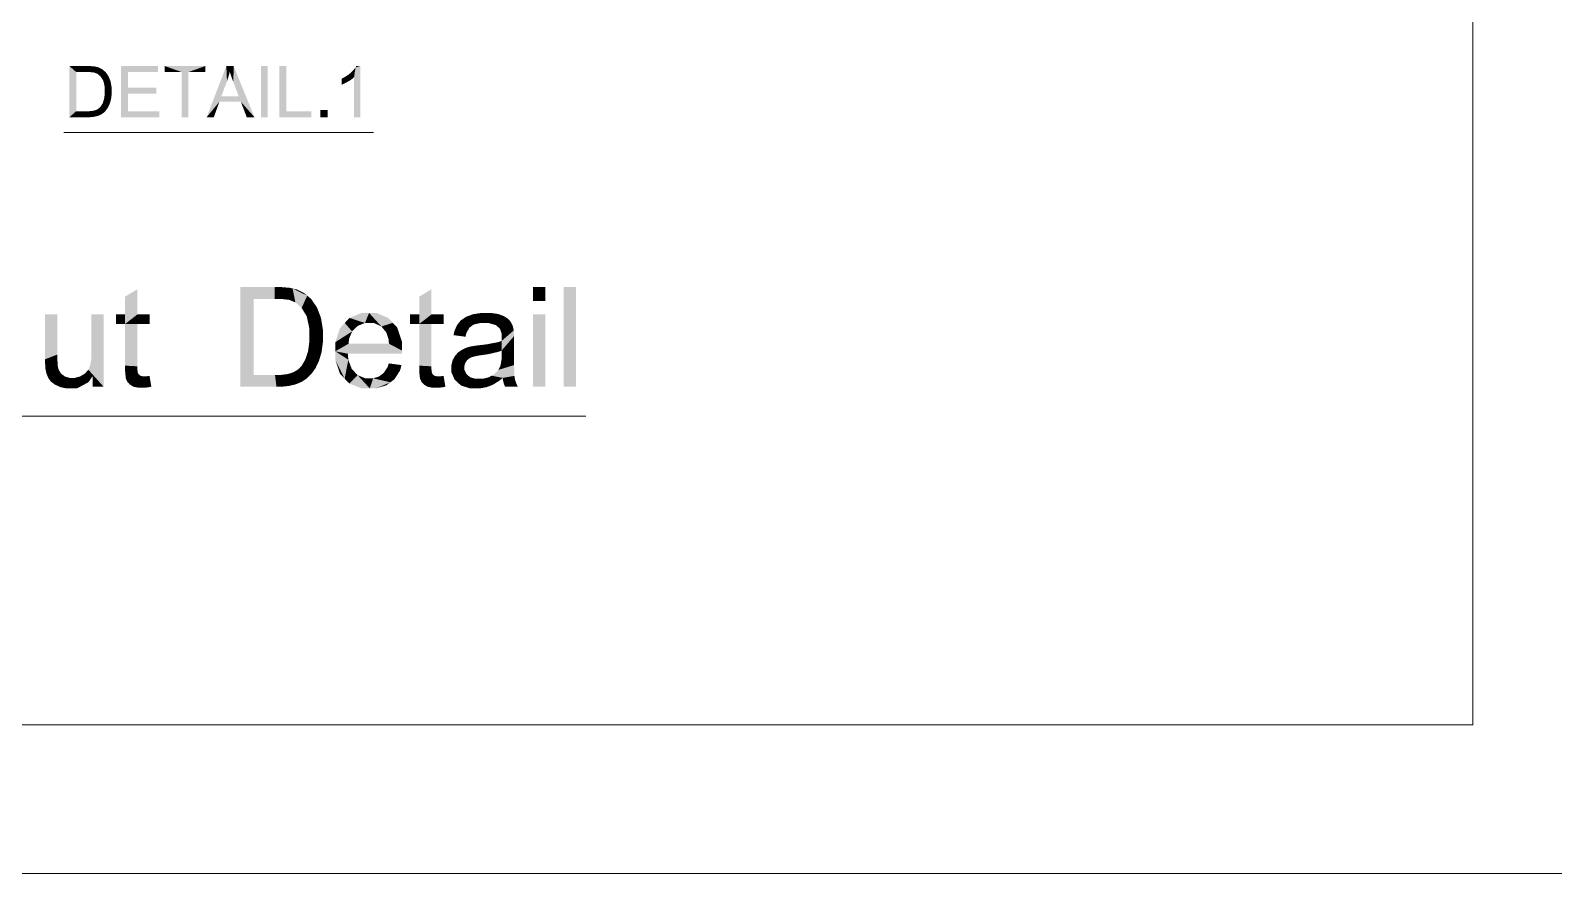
# Model space of a CAD drawing. Header units: millimetres. Extents: x 2 to 579, y 1 to 405.
# Drawn here: x 215.42 to 247.58, y 64.82 to 82.63 of the extents above; entities that cross this region are included whole.
import ezdxf

# ---------------------------------------------------------------- set-up
doc = ezdxf.new("R2010")
doc.units = ezdxf.units.MM
doc.linetypes.add('XKITLINE00', pattern=[0])
doc.layers.add('GraphicObject', color=6, linetype='Continuous', lineweight=0)
doc.layers.add('LinkedObject', color=7, linetype='Continuous', lineweight=0)

# ---------------------------------------------------------------- blocks, each defined once
blk = doc.blocks.new('*A3')
at = {"layer": 'GraphicObject', "color": 3, "linetype": 'XKITLINE00', "lineweight": 0}
blk.add_line((139.04, 64.82), (273.599, 64.82), dxfattribs=at)
blk = doc.blocks.new('*A4')
at = {"layer": 'LinkedObject'}
for points in [[(216.246, 81.875), (216.389, 81.748), (216.246, 80.795)], [(216.616, 81.748), (216.246, 81.875), (216.618, 81.875)], [(216.389, 81.748), (216.246, 81.875), (216.616, 81.748)], [(216.246, 80.795), (216.389, 81.748), (216.389, 80.922)], [(216.618, 81.875), (216.679, 81.748), (216.616, 81.748)], [(216.681, 81.875), (216.679, 81.748), (216.618, 81.875)], [(216.681, 81.875), (216.772, 81.737), (216.679, 81.748)], [(216.777, 81.867), (216.772, 81.737), (216.681, 81.875)], [(216.81, 81.86), (216.772, 81.737), (216.777, 81.867)], [(216.81, 81.86), (216.801, 81.725), (216.772, 81.737)], [(216.801, 81.725), (216.81, 81.86), (216.84, 81.71)], [(216.935, 81.81), (216.81, 81.86), (216.856, 81.849)], [(216.968, 81.782), (216.81, 81.86), (216.935, 81.81)], [(216.908, 81.649), (216.81, 81.86), (216.968, 81.782)], [(216.84, 81.71), (216.81, 81.86), (216.908, 81.649)], [(216.968, 81.782), (216.936, 81.604), (216.908, 81.649)], [(217.011, 81.746), (216.936, 81.604), (216.968, 81.782)], [(217.075, 81.654), (216.936, 81.604), (217.011, 81.746)], [(217.479, 81.417), (217.337, 80.795), (217.337, 81.875)], [(217.479, 81.417), (217.337, 81.875), (217.479, 81.748)], [(218.118, 81.748), (217.337, 81.875), (218.118, 81.875)], [(217.479, 81.748), (217.337, 81.875), (218.118, 81.748)], [(218.259, 81.875), (218.615, 81.748), (218.259, 81.748)], [(218.757, 81.748), (218.615, 81.748), (218.259, 81.875)], [(218.757, 81.748), (218.259, 81.875), (219.115, 81.875)], [(218.615, 80.795), (218.757, 81.748), (218.757, 80.795)], [(218.615, 81.748), (218.757, 81.748), (218.615, 80.795)], [(218.757, 81.748), (219.115, 81.875), (219.115, 81.748)], [(219.558, 81.875), (219.572, 81.555), (219.143, 80.795)], [(219.572, 81.555), (219.558, 81.875), (219.59, 81.606)], [(219.59, 81.606), (219.558, 81.875), (219.62, 81.71)], [(219.62, 81.71), (219.558, 81.875), (219.63, 81.762)], [(219.712, 81.875), (219.63, 81.762), (219.558, 81.875)], [(219.63, 81.762), (219.712, 81.875), (219.643, 81.718)], [(219.643, 81.718), (219.712, 81.875), (219.681, 81.605)], [(219.681, 81.605), (219.712, 81.875), (219.707, 81.537)], [(219.707, 81.537), (219.712, 81.875), (219.82, 81.239)], [(219.82, 81.239), (219.712, 81.875), (219.864, 81.122)], [(219.864, 81.122), (219.712, 81.875), (220.152, 80.795)], [(220.433, 81.875), (220.291, 80.795), (220.291, 81.875)], [(220.433, 80.795), (220.291, 80.795), (220.433, 81.875)], [(220.822, 81.875), (220.68, 80.795), (220.68, 81.875)], [(220.822, 80.922), (220.68, 80.795), (220.822, 81.875)], [(222.169, 81.571), (222.046, 81.634), (222.143, 81.698)], [(222.185, 81.735), (222.255, 81.64), (222.143, 81.698)], [(222.143, 81.698), (222.255, 81.64), (222.169, 81.571)], [(222.255, 81.64), (222.185, 81.735), (222.226, 81.772)], [(222.285, 81.844), (222.255, 81.64), (222.226, 81.772)], [(222.255, 80.795), (222.285, 81.844), (222.388, 80.795)], [(222.255, 81.64), (222.285, 81.844), (222.255, 80.795)], [(222.388, 81.879), (222.285, 81.844), (222.302, 81.879)], [(222.388, 80.795), (222.285, 81.844), (222.388, 81.879)], [(216.936, 81.604), (217.075, 81.654), (216.964, 81.558)], [(216.964, 81.558), (217.075, 81.654), (217.096, 81.598)], [(217.096, 81.598), (216.991, 81.428), (216.964, 81.558)], [(217.117, 81.541), (216.991, 81.428), (217.096, 81.598)], [(217.138, 81.413), (216.991, 81.428), (217.117, 81.541)], [(217.138, 81.341), (216.991, 81.428), (217.138, 81.413)], [(216.991, 81.428), (217.138, 81.341), (216.991, 81.343)], [(217.479, 81.29), (217.337, 80.795), (217.479, 81.417)], [(218.078, 81.29), (217.479, 81.417), (218.078, 81.417)], [(217.479, 81.29), (217.479, 81.417), (218.078, 81.29)], [(219.143, 80.795), (219.572, 81.555), (219.453, 81.239)], [(222.046, 81.634), (222.091, 81.526), (221.991, 81.608)], [(221.991, 81.608), (222.091, 81.526), (221.991, 81.48)], [(221.991, 81.48), (222.091, 81.526), (222.022, 81.492)], [(222.091, 81.526), (222.046, 81.634), (222.13, 81.549)], [(222.13, 81.549), (222.046, 81.634), (222.169, 81.571)], [(222.169, 81.571), (222.255, 81.64), (222.231, 81.617)], [(216.949, 81.092), (217.036, 80.966), (216.909, 81.024)], [(217.11, 81.123), (216.949, 81.092), (216.977, 81.178)], [(217.095, 81.075), (216.949, 81.092), (217.11, 81.123)], [(217.058, 80.997), (216.949, 81.092), (217.095, 81.075)], [(217.036, 80.966), (216.949, 81.092), (217.058, 80.997)], [(216.991, 81.282), (217.138, 81.279), (216.977, 81.178)], [(216.977, 81.178), (217.138, 81.279), (217.11, 81.123)], [(217.138, 81.341), (216.991, 81.282), (216.991, 81.343)], [(217.138, 81.279), (216.991, 81.282), (217.138, 81.341)], [(217.11, 81.123), (217.138, 81.279), (217.124, 81.17)], [(217.479, 80.922), (217.337, 80.795), (217.479, 81.29)], [(219.412, 81.122), (219.143, 80.795), (219.453, 81.239)], [(219.143, 80.795), (219.412, 81.122), (219.294, 80.795)], [(219.453, 81.239), (219.864, 81.122), (219.412, 81.122)], [(219.82, 81.239), (219.864, 81.122), (219.453, 81.239)], [(219.864, 81.122), (220.152, 80.795), (219.989, 80.795)], [(216.389, 80.922), (216.635, 80.795), (216.246, 80.795)], [(216.619, 80.922), (216.635, 80.795), (216.389, 80.922)], [(216.619, 80.922), (216.684, 80.795), (216.635, 80.795)], [(216.673, 80.922), (216.684, 80.795), (216.619, 80.922)], [(216.809, 80.813), (216.673, 80.922), (216.757, 80.932)], [(216.771, 80.804), (216.673, 80.922), (216.809, 80.813)], [(216.684, 80.795), (216.673, 80.922), (216.771, 80.804)], [(216.787, 80.942), (216.809, 80.813), (216.757, 80.932)], [(216.817, 80.952), (216.809, 80.813), (216.787, 80.942)], [(216.809, 80.813), (216.817, 80.952), (216.847, 80.823)], [(216.938, 80.868), (216.817, 80.952), (216.866, 80.98)], [(216.911, 80.85), (216.817, 80.952), (216.938, 80.868)], [(216.847, 80.823), (216.817, 80.952), (216.911, 80.85)], [(216.884, 80.998), (216.964, 80.885), (216.866, 80.98)], [(216.866, 80.98), (216.964, 80.885), (216.938, 80.868)], [(217.036, 80.966), (216.884, 80.998), (216.909, 81.024)], [(217.013, 80.934), (216.884, 80.998), (217.036, 80.966)], [(216.964, 80.885), (216.884, 80.998), (217.013, 80.934)], [(217.337, 80.795), (217.479, 80.922), (218.143, 80.795)], [(218.143, 80.795), (217.479, 80.922), (218.143, 80.922)], [(220.68, 80.795), (220.822, 80.922), (221.353, 80.795)], [(221.353, 80.795), (220.822, 80.922), (221.353, 80.922)], [(221.696, 80.946), (221.545, 80.795), (221.545, 80.946)], [(221.696, 80.795), (221.545, 80.795), (221.696, 80.946)], [(219.857, 77.207), (220.135, 76.958), (219.857, 75.101)], [(220.578, 76.958), (219.857, 77.207), (220.582, 77.207)], [(220.135, 76.958), (219.857, 77.207), (220.578, 76.958)], [(220.582, 77.207), (220.702, 76.958), (220.578, 76.958)], [(220.705, 77.207), (220.702, 76.958), (220.582, 77.207)], [(220.705, 77.207), (220.882, 76.937), (220.702, 76.958)], [(220.892, 77.192), (220.882, 76.937), (220.705, 77.207)], [(220.957, 77.177), (220.882, 76.937), (220.892, 77.192)], [(220.957, 77.177), (220.938, 76.915), (220.882, 76.937)], [(220.938, 76.915), (220.957, 77.177), (221.016, 76.885)], [(221.201, 77.08), (220.957, 77.177), (221.047, 77.156)], [(221.265, 77.026), (220.957, 77.177), (221.201, 77.08)], [(221.148, 76.766), (220.957, 77.177), (221.265, 77.026)], [(221.016, 76.885), (220.957, 77.177), (221.148, 76.766)], [(226.293, 77.207), (226.034, 76.91), (226.034, 77.207)], [(226.293, 76.91), (226.034, 76.91), (226.293, 77.207)], [(226.938, 77.207), (226.679, 75.101), (226.679, 77.207)], [(226.938, 75.101), (226.679, 75.101), (226.938, 77.207)], [(217.68, 77.16), (217.421, 76.628), (217.421, 77.005)], [(217.421, 76.628), (217.68, 77.16), (217.421, 76.428)], [(217.68, 76.628), (217.421, 76.428), (217.68, 77.16)], [(219.857, 75.101), (220.135, 76.958), (220.135, 75.349)], [(221.265, 77.026), (221.202, 76.677), (221.148, 76.766)], [(221.349, 76.955), (221.202, 76.677), (221.265, 77.026)], [(221.473, 76.775), (221.202, 76.677), (221.349, 76.955)], [(223.888, 77.16), (223.629, 76.628), (223.629, 77.005)], [(223.629, 76.628), (223.888, 77.16), (223.629, 76.428)], [(223.888, 76.628), (223.629, 76.428), (223.888, 77.16)], [(215.991, 76.628), (215.732, 75.682), (215.732, 76.628)], [(215.991, 75.782), (215.732, 75.682), (215.991, 76.628)], [(216.968, 76.628), (216.709, 75.81), (216.709, 76.628)], [(216.968, 75.101), (216.709, 75.81), (216.968, 76.628)], [(217.229, 76.628), (217.421, 76.428), (217.229, 76.428)], [(217.421, 76.628), (217.421, 76.428), (217.229, 76.628)], [(217.68, 76.428), (217.421, 76.428), (217.68, 76.628)], [(217.937, 76.428), (217.68, 76.628), (217.937, 76.628)], [(217.68, 76.428), (217.68, 76.628), (217.937, 76.428)], [(221.202, 76.677), (221.473, 76.775), (221.256, 76.589)], [(221.256, 76.589), (221.473, 76.775), (221.514, 76.666)], [(221.514, 76.666), (221.31, 76.335), (221.256, 76.589)], [(221.556, 76.556), (221.31, 76.335), (221.514, 76.666)], [(221.597, 76.306), (221.31, 76.335), (221.556, 76.556)], [(222.157, 76.555), (222.335, 76.389), (222.058, 76.449)], [(222.572, 76.661), (222.157, 76.555), (222.414, 76.661)], [(222.485, 76.449), (222.157, 76.555), (222.572, 76.661)], [(222.335, 76.389), (222.157, 76.555), (222.485, 76.449)], [(222.485, 76.449), (222.572, 76.661), (222.573, 76.449)], [(222.572, 76.661), (222.672, 76.449), (222.573, 76.449)], [(222.974, 76.557), (222.572, 76.661), (222.725, 76.661)], [(223.071, 76.453), (222.572, 76.661), (222.974, 76.557)], [(222.832, 76.374), (222.572, 76.661), (223.071, 76.453)], [(222.672, 76.449), (222.572, 76.661), (222.832, 76.374)], [(223.437, 76.628), (223.629, 76.428), (223.437, 76.428)], [(223.629, 76.628), (223.629, 76.428), (223.437, 76.628)], [(223.888, 76.428), (223.629, 76.428), (223.888, 76.628)], [(224.145, 76.428), (223.888, 76.628), (224.145, 76.628)], [(223.888, 76.428), (223.888, 76.628), (224.145, 76.428)], [(224.621, 76.58), (224.778, 76.415), (224.507, 76.504)], [(224.695, 76.607), (224.778, 76.415), (224.621, 76.58)], [(224.943, 76.661), (224.695, 76.607), (224.77, 76.634)], [(224.913, 76.446), (224.695, 76.607), (224.943, 76.661)], [(224.778, 76.415), (224.695, 76.607), (224.913, 76.446)], [(224.913, 76.446), (224.943, 76.661), (225.004, 76.446)], [(225.004, 76.446), (224.943, 76.661), (225.101, 76.446)], [(225.042, 76.661), (225.101, 76.446), (224.943, 76.661)], [(225.298, 76.638), (225.042, 76.661), (225.139, 76.661)], [(225.359, 76.615), (225.042, 76.661), (225.298, 76.638)], [(225.248, 76.403), (225.042, 76.661), (225.359, 76.615)], [(225.101, 76.446), (225.042, 76.661), (225.248, 76.403)], [(225.248, 76.403), (225.359, 76.615), (225.298, 76.359)], [(225.298, 76.359), (225.359, 76.615), (225.334, 76.327)], [(225.359, 76.615), (225.371, 76.216), (225.334, 76.327)], [(225.539, 76.5), (225.371, 76.216), (225.359, 76.615)], [(225.51, 76.534), (225.359, 76.615), (225.42, 76.592)], [(225.539, 76.5), (225.359, 76.615), (225.51, 76.534)], [(226.293, 76.628), (226.034, 75.101), (226.034, 76.628)], [(226.293, 75.101), (226.034, 75.101), (226.293, 76.628)], [(217.421, 75.548), (217.68, 76.428), (217.68, 75.533)], [(217.421, 76.428), (217.68, 76.428), (217.421, 75.548)], [(221.597, 76.165), (221.31, 76.335), (221.597, 76.306)], [(221.31, 76.335), (221.597, 76.165), (221.31, 76.17)], [(222.058, 76.449), (221.86, 76.044), (221.959, 76.342)], [(222.214, 76.27), (221.86, 76.044), (222.058, 76.449)], [(222.147, 76.11), (221.86, 76.044), (222.214, 76.27)], [(222.058, 76.449), (222.335, 76.389), (222.214, 76.27)], [(222.832, 76.374), (223.071, 76.453), (222.893, 76.299)], [(223.071, 76.453), (222.934, 76.251), (222.893, 76.299)], [(222.934, 76.251), (223.071, 76.453), (222.982, 76.107)], [(222.982, 76.107), (223.071, 76.453), (223.265, 76.056)], [(223.265, 76.056), (223.071, 76.453), (223.168, 76.349)], [(223.629, 75.548), (223.888, 76.428), (223.888, 75.533)], [(223.629, 76.428), (223.888, 76.428), (223.629, 75.548)], [(224.467, 76.454), (224.354, 76.192), (224.428, 76.404)], [(224.691, 76.351), (224.354, 76.192), (224.467, 76.454)], [(224.428, 76.404), (224.354, 76.192), (224.371, 76.273)], [(224.627, 76.239), (224.354, 76.192), (224.691, 76.351)], [(224.354, 76.192), (224.627, 76.239), (224.606, 76.158)], [(224.507, 76.504), (224.778, 76.415), (224.467, 76.454)], [(224.691, 76.351), (224.467, 76.454), (224.735, 76.383)], [(224.735, 76.383), (224.467, 76.454), (224.778, 76.415)], [(225.37, 76.096), (225.625, 76.291), (225.369, 76.069)], [(225.369, 76.069), (225.625, 76.291), (225.371, 75.867)], [(225.371, 76.13), (225.625, 76.291), (225.37, 76.096)], [(225.567, 76.465), (225.371, 76.216), (225.539, 76.5)], [(225.608, 76.377), (225.371, 76.216), (225.567, 76.465)], [(225.619, 76.324), (225.371, 76.216), (225.608, 76.377)], [(225.371, 76.216), (225.619, 76.324), (225.625, 76.291)], [(225.371, 76.216), (225.625, 76.291), (225.371, 76.137)], [(225.371, 76.137), (225.625, 76.291), (225.371, 76.13)], [(225.632, 76.171), (225.371, 75.867), (225.625, 76.291)], [(221.31, 76.05), (221.597, 76.045), (221.283, 75.847)], [(221.283, 75.847), (221.597, 76.045), (221.541, 75.74)], [(221.597, 76.165), (221.31, 76.05), (221.31, 76.17)], [(221.597, 76.045), (221.31, 76.05), (221.597, 76.165)], [(221.541, 75.74), (221.597, 76.045), (221.569, 75.833)], [(221.86, 76.044), (222.147, 76.11), (222.14, 76.011)], [(222.14, 76.011), (221.86, 75.851), (221.86, 76.044)], [(222.14, 76.011), (223.265, 75.867), (221.86, 75.851)], [(222.991, 76.011), (223.265, 75.867), (222.14, 76.011)], [(222.982, 76.107), (223.265, 76.056), (222.991, 76.011)], [(223.265, 75.867), (222.991, 76.011), (223.265, 76.056)], [(224.535, 75.885), (224.69, 75.703), (224.494, 75.857)], [(224.628, 75.927), (224.69, 75.703), (224.535, 75.885)], [(224.679, 75.942), (224.69, 75.703), (224.628, 75.927)], [(224.717, 75.952), (224.756, 75.732), (224.679, 75.942)], [(224.69, 75.703), (224.679, 75.942), (224.723, 75.718)], [(224.723, 75.718), (224.679, 75.942), (224.756, 75.732)], [(224.832, 75.971), (224.869, 75.758), (224.717, 75.952)], [(224.717, 75.952), (224.869, 75.758), (224.756, 75.732)], [(224.909, 75.98), (224.949, 75.77), (224.832, 75.971)], [(224.832, 75.971), (224.949, 75.77), (224.869, 75.758)], [(225.065, 75.999), (225.089, 75.79), (224.909, 75.98)], [(224.909, 75.98), (225.089, 75.79), (224.949, 75.77)], [(225.295, 76.044), (225.371, 75.867), (225.065, 75.999)], [(225.065, 75.999), (225.371, 75.867), (225.089, 75.79)], [(225.369, 76.069), (225.371, 75.867), (225.295, 76.044)], [(225.632, 76.085), (225.369, 75.772), (225.371, 75.867)], [(225.632, 75.74), (225.369, 75.772), (225.632, 76.085)], [(225.632, 76.085), (225.371, 75.867), (225.632, 76.171)], [(215.732, 75.682), (215.991, 75.782), (215.991, 75.68)], [(215.732, 75.682), (215.991, 75.68), (215.732, 75.599)], [(215.991, 75.68), (215.74, 75.479), (215.732, 75.599)], [(215.999, 75.544), (215.74, 75.479), (215.991, 75.68)], [(216.688, 75.564), (216.968, 75.101), (216.667, 75.512)], [(216.709, 75.713), (216.968, 75.101), (216.688, 75.564)], [(216.709, 75.81), (216.968, 75.101), (216.709, 75.713)], [(221.15, 75.547), (221.541, 75.74), (221.397, 75.433)], [(221.227, 75.68), (221.541, 75.74), (221.15, 75.547)], [(221.255, 75.764), (221.541, 75.74), (221.227, 75.68)], [(221.541, 75.74), (221.255, 75.764), (221.283, 75.847)], [(221.397, 75.433), (221.541, 75.74), (221.441, 75.494)], [(221.441, 75.494), (221.541, 75.74), (221.513, 75.647)], [(223.265, 75.855), (221.86, 75.851), (223.265, 75.867)], [(223.264, 75.821), (221.86, 75.851), (223.265, 75.855)], [(221.86, 75.851), (222.056, 75.273), (221.86, 75.665)], [(222.133, 75.672), (222.056, 75.273), (221.86, 75.851)], [(222.133, 75.672), (221.86, 75.851), (222.125, 75.798)], [(223.263, 75.798), (221.86, 75.851), (223.264, 75.821)], [(222.125, 75.798), (221.86, 75.851), (223.263, 75.798)], [(221.86, 75.665), (222.056, 75.273), (221.958, 75.376)], [(222.204, 75.48), (222.056, 75.273), (222.133, 75.672)], [(222.879, 75.392), (223.256, 75.56), (223.108, 75.261)], [(222.959, 75.511), (223.256, 75.56), (222.879, 75.392)], [(223.256, 75.56), (222.959, 75.511), (222.988, 75.594)], [(223.108, 75.261), (223.256, 75.56), (223.225, 75.443)], [(224.36, 75.708), (224.309, 75.504), (224.335, 75.662)], [(224.603, 75.606), (224.309, 75.504), (224.36, 75.708)], [(224.335, 75.662), (224.309, 75.504), (224.309, 75.56)], [(224.585, 75.545), (224.309, 75.504), (224.603, 75.606)], [(224.386, 75.755), (224.621, 75.634), (224.36, 75.708)], [(224.36, 75.708), (224.621, 75.634), (224.603, 75.606)], [(224.452, 75.829), (224.621, 75.634), (224.386, 75.755)], [(224.639, 75.661), (224.452, 75.829), (224.494, 75.857)], [(224.621, 75.634), (224.452, 75.829), (224.639, 75.661)], [(224.494, 75.857), (224.69, 75.703), (224.639, 75.661)], [(225.089, 75.79), (225.371, 75.867), (225.3, 75.839)], [(225.215, 75.367), (225.632, 75.56), (225.64, 75.332)], [(225.301, 75.457), (225.632, 75.56), (225.215, 75.367)], [(225.328, 75.514), (225.632, 75.56), (225.301, 75.457)], [(225.632, 75.56), (225.328, 75.514), (225.349, 75.557)], [(225.349, 75.557), (225.632, 75.74), (225.632, 75.56)], [(225.369, 75.687), (225.632, 75.74), (225.349, 75.557)], [(225.632, 75.74), (225.369, 75.687), (225.369, 75.772)], [(215.74, 75.479), (215.999, 75.544), (215.747, 75.441)], [(215.747, 75.441), (215.999, 75.544), (216.006, 75.509)], [(216.019, 75.458), (215.747, 75.441), (216.006, 75.509)], [(215.747, 75.441), (216.019, 75.458), (215.759, 75.384)], [(215.759, 75.384), (216.019, 75.458), (215.799, 75.288)], [(215.799, 75.288), (216.019, 75.458), (215.827, 75.249)], [(215.827, 75.249), (216.019, 75.458), (216.07, 75.378)], [(215.827, 75.249), (216.07, 75.378), (215.855, 75.21)], [(215.855, 75.21), (216.07, 75.378), (215.942, 75.145)], [(215.942, 75.145), (216.07, 75.378), (216.001, 75.119)], [(216.001, 75.119), (216.07, 75.378), (216.11, 75.348)], [(216.149, 75.319), (216.001, 75.119), (216.11, 75.348)], [(216.001, 75.119), (216.149, 75.319), (216.059, 75.093)], [(216.059, 75.093), (216.149, 75.319), (216.185, 75.067)], [(216.253, 75.067), (216.149, 75.319), (216.247, 75.29)], [(216.185, 75.067), (216.149, 75.319), (216.253, 75.067)], [(216.305, 75.29), (216.253, 75.067), (216.247, 75.29)], [(216.363, 75.29), (216.647, 75.197), (216.253, 75.067)], [(216.363, 75.29), (216.253, 75.067), (216.305, 75.29)], [(216.472, 75.32), (216.647, 75.197), (216.363, 75.29)], [(216.522, 75.35), (216.647, 75.197), (216.472, 75.32)], [(216.573, 75.38), (216.647, 75.197), (216.522, 75.35)], [(216.736, 75.326), (216.573, 75.38), (216.645, 75.461)], [(216.647, 75.197), (216.573, 75.38), (216.736, 75.326)], [(216.667, 75.512), (216.968, 75.101), (216.645, 75.461)], [(216.645, 75.461), (216.968, 75.101), (216.736, 75.326)], [(216.736, 75.326), (216.968, 75.101), (216.736, 75.101)], [(217.68, 75.533), (217.421, 75.431), (217.421, 75.548)], [(217.68, 75.478), (217.421, 75.431), (217.68, 75.533)], [(217.68, 75.478), (217.452, 75.242), (217.421, 75.431)], [(217.421, 75.431), (217.452, 75.242), (217.436, 75.278)], [(217.686, 75.407), (217.452, 75.242), (217.68, 75.478)], [(217.693, 75.391), (217.452, 75.242), (217.686, 75.407)], [(217.452, 75.242), (217.693, 75.391), (217.7, 75.375)], [(217.452, 75.242), (217.7, 75.375), (217.468, 75.205)], [(217.468, 75.205), (217.7, 75.375), (217.523, 75.147)], [(217.523, 75.147), (217.7, 75.375), (217.561, 75.124)], [(217.561, 75.124), (217.7, 75.375), (217.722, 75.35)], [(217.722, 75.35), (217.6, 75.102), (217.561, 75.124)], [(217.737, 75.341), (217.6, 75.102), (217.722, 75.35)], [(217.752, 75.331), (217.6, 75.102), (217.737, 75.341)], [(217.6, 75.102), (217.752, 75.331), (217.709, 75.08)], [(217.709, 75.08), (217.752, 75.331), (217.779, 75.08)], [(217.779, 75.08), (217.752, 75.331), (217.796, 75.322)], [(217.796, 75.322), (217.822, 75.08), (217.779, 75.08)], [(217.824, 75.322), (217.822, 75.08), (217.796, 75.322)], [(217.824, 75.322), (217.92, 75.091), (217.822, 75.08)], [(217.846, 75.322), (217.92, 75.091), (217.824, 75.322)], [(217.92, 75.091), (217.846, 75.322), (217.902, 75.326)], [(217.975, 75.103), (217.902, 75.326), (217.937, 75.331)], [(217.92, 75.091), (217.902, 75.326), (217.975, 75.103)], [(220.135, 75.349), (220.617, 75.101), (219.857, 75.101)], [(220.585, 75.349), (220.617, 75.101), (220.135, 75.349)], [(220.585, 75.349), (220.712, 75.101), (220.617, 75.101)], [(220.689, 75.349), (220.712, 75.101), (220.585, 75.349)], [(220.955, 75.137), (220.689, 75.349), (220.852, 75.369)], [(220.881, 75.119), (220.689, 75.349), (220.955, 75.137)], [(220.712, 75.101), (220.689, 75.349), (220.881, 75.119)], [(220.912, 75.388), (220.955, 75.137), (220.852, 75.369)], [(220.971, 75.407), (220.955, 75.137), (220.912, 75.388)], [(220.955, 75.137), (220.971, 75.407), (221.028, 75.155)], [(221.206, 75.242), (220.971, 75.407), (221.065, 75.462)], [(221.154, 75.207), (220.971, 75.407), (221.206, 75.242)], [(221.028, 75.155), (220.971, 75.407), (221.154, 75.207)], [(221.101, 75.497), (221.258, 75.277), (221.065, 75.462)], [(221.065, 75.462), (221.258, 75.277), (221.206, 75.242)], [(221.397, 75.433), (221.101, 75.497), (221.15, 75.547)], [(221.354, 75.373), (221.101, 75.497), (221.397, 75.433)], [(221.258, 75.277), (221.101, 75.497), (221.354, 75.373)], [(222.056, 75.273), (222.204, 75.48), (222.154, 75.17)], [(222.268, 75.413), (222.154, 75.17), (222.204, 75.48)], [(222.331, 75.346), (222.154, 75.17), (222.268, 75.413)], [(222.331, 75.346), (222.586, 75.067), (222.154, 75.17)], [(222.491, 75.28), (222.586, 75.067), (222.331, 75.346)], [(222.586, 75.28), (222.586, 75.067), (222.491, 75.28)], [(222.657, 75.28), (223.022, 75.196), (222.586, 75.067)], [(222.657, 75.28), (222.586, 75.067), (222.586, 75.28)], [(222.779, 75.317), (223.022, 75.196), (222.657, 75.28)], [(222.829, 75.355), (223.108, 75.261), (222.779, 75.317)], [(223.022, 75.196), (222.779, 75.317), (223.108, 75.261)], [(222.879, 75.392), (223.108, 75.261), (222.829, 75.355)], [(223.888, 75.533), (223.629, 75.431), (223.629, 75.548)], [(223.888, 75.478), (223.629, 75.431), (223.888, 75.533)], [(223.888, 75.478), (223.661, 75.242), (223.629, 75.431)], [(223.629, 75.431), (223.661, 75.242), (223.645, 75.278)], [(223.895, 75.407), (223.661, 75.242), (223.888, 75.478)], [(223.902, 75.391), (223.661, 75.242), (223.895, 75.407)], [(223.661, 75.242), (223.902, 75.391), (223.908, 75.375)], [(223.661, 75.242), (223.908, 75.375), (223.676, 75.205)], [(223.676, 75.205), (223.908, 75.375), (223.731, 75.147)], [(223.731, 75.147), (223.908, 75.375), (223.77, 75.124)], [(223.77, 75.124), (223.908, 75.375), (223.93, 75.35)], [(223.93, 75.35), (223.808, 75.102), (223.77, 75.124)], [(223.946, 75.341), (223.808, 75.102), (223.93, 75.35)], [(223.961, 75.331), (223.808, 75.102), (223.946, 75.341)], [(223.808, 75.102), (223.961, 75.331), (223.918, 75.08)], [(223.918, 75.08), (223.961, 75.331), (223.988, 75.08)], [(223.988, 75.08), (223.961, 75.331), (224.005, 75.322)], [(224.005, 75.322), (224.031, 75.08), (223.988, 75.08)], [(224.033, 75.322), (224.031, 75.08), (224.005, 75.322)], [(224.033, 75.322), (224.128, 75.091), (224.031, 75.08)], [(224.054, 75.322), (224.128, 75.091), (224.033, 75.322)], [(224.128, 75.091), (224.054, 75.322), (224.11, 75.326)], [(224.183, 75.103), (224.11, 75.326), (224.145, 75.331)], [(224.128, 75.091), (224.11, 75.326), (224.183, 75.103)], [(224.309, 75.504), (224.585, 75.545), (224.585, 75.511)], [(224.585, 75.459), (224.309, 75.504), (224.585, 75.511)], [(224.309, 75.504), (224.585, 75.459), (224.309, 75.408)], [(224.309, 75.408), (224.585, 75.459), (224.377, 75.251)], [(224.377, 75.251), (224.585, 75.459), (224.444, 75.19)], [(224.444, 75.19), (224.585, 75.459), (224.624, 75.373)], [(224.624, 75.373), (224.512, 75.128), (224.444, 75.19)], [(224.663, 75.338), (224.512, 75.128), (224.624, 75.373)], [(224.702, 75.304), (224.512, 75.128), (224.663, 75.338)], [(224.512, 75.128), (224.702, 75.304), (224.705, 75.067)], [(224.83, 75.067), (224.702, 75.304), (224.817, 75.269)], [(224.705, 75.067), (224.702, 75.304), (224.83, 75.067)], [(224.817, 75.269), (224.906, 75.067), (224.83, 75.067)], [(224.892, 75.269), (224.906, 75.067), (224.817, 75.269)], [(224.967, 75.269), (224.906, 75.067), (224.892, 75.269)], [(224.906, 75.067), (224.967, 75.269), (225.048, 75.092)], [(225.115, 75.117), (224.967, 75.269), (225.099, 75.302)], [(225.048, 75.092), (224.967, 75.269), (225.115, 75.117)], [(225.392, 75.288), (225.099, 75.302), (225.157, 75.335)], [(225.32, 75.228), (225.099, 75.302), (225.392, 75.288)], [(225.181, 75.142), (225.099, 75.302), (225.32, 75.228)], [(225.115, 75.117), (225.099, 75.302), (225.181, 75.142)], [(225.215, 75.367), (225.64, 75.332), (225.157, 75.335)], [(225.64, 75.332), (225.392, 75.288), (225.157, 75.335)], [(225.392, 75.288), (225.64, 75.332), (225.398, 75.235)], [(225.398, 75.235), (225.64, 75.332), (225.648, 75.284)], [(225.648, 75.284), (225.424, 75.141), (225.398, 75.235)], [(225.657, 75.236), (225.424, 75.141), (225.648, 75.284)], [(216.253, 75.067), (216.647, 75.197), (216.405, 75.067)], [(222.154, 75.17), (222.586, 75.067), (222.419, 75.067)], [(222.586, 75.067), (223.022, 75.196), (222.719, 75.067)], [(222.719, 75.067), (223.022, 75.196), (222.937, 75.132)], [(225.657, 75.236), (225.444, 75.101), (225.424, 75.141)], [(225.69, 75.145), (225.444, 75.101), (225.657, 75.236)], [(225.444, 75.101), (225.69, 75.145), (225.714, 75.101)]]:
    blk.add_hatch(color=7, dxfattribs=at).paths.add_polyline_path(points, flags=17)
at = {"layer": 'LinkedObject', "color": 2, "linetype": 'XKITLINE00', "lineweight": 0}
for p, q in [((245.872, 139.455), (245.872, 67.963)), ((245.872, 67.963), (161.719, 67.963))]:
    blk.add_line(p, q, dxfattribs=at)
at = {"layer": 'LinkedObject', "color": 7, "linetype": 'XKITLINE00', "lineweight": 0}
for p, q in [((216.129, 80.475), (217.218, 80.475)), ((217.218, 80.475), (218.224, 80.475)), ((218.224, 80.475), (219.145, 80.475)), ((219.145, 80.475), (220.15, 80.475)), ((220.15, 80.475), (220.569, 80.475)), ((220.569, 80.475), (221.407, 80.475)), ((221.407, 80.475), (221.826, 80.475)), ((221.826, 80.475), (222.665, 80.475)), ((213.421, 74.478), (215.544, 74.478)), ((215.544, 74.478), (217.178, 74.478)), ((217.178, 74.478), (217.996, 74.478)), ((217.996, 74.478), (218.813, 74.478)), ((218.813, 74.478), (219.63, 74.478)), ((219.63, 74.478), (221.753, 74.478)), ((221.753, 74.478), (223.387, 74.478)), ((223.387, 74.478), (224.204, 74.478)), ((224.204, 74.478), (225.838, 74.478)), ((225.838, 74.478), (226.491, 74.478)), ((226.491, 74.478), (227.144, 74.478))]:
    blk.add_line(p, q, dxfattribs=at)

msp = doc.modelspace()

# ---------------------------------------------------------------- block references
at = {"lineweight": 0}
for name in ['*A3', '*A4']:
    msp.add_blockref(name, (0, 0), dxfattribs=at)

doc.saveas('drawing.dxf')
